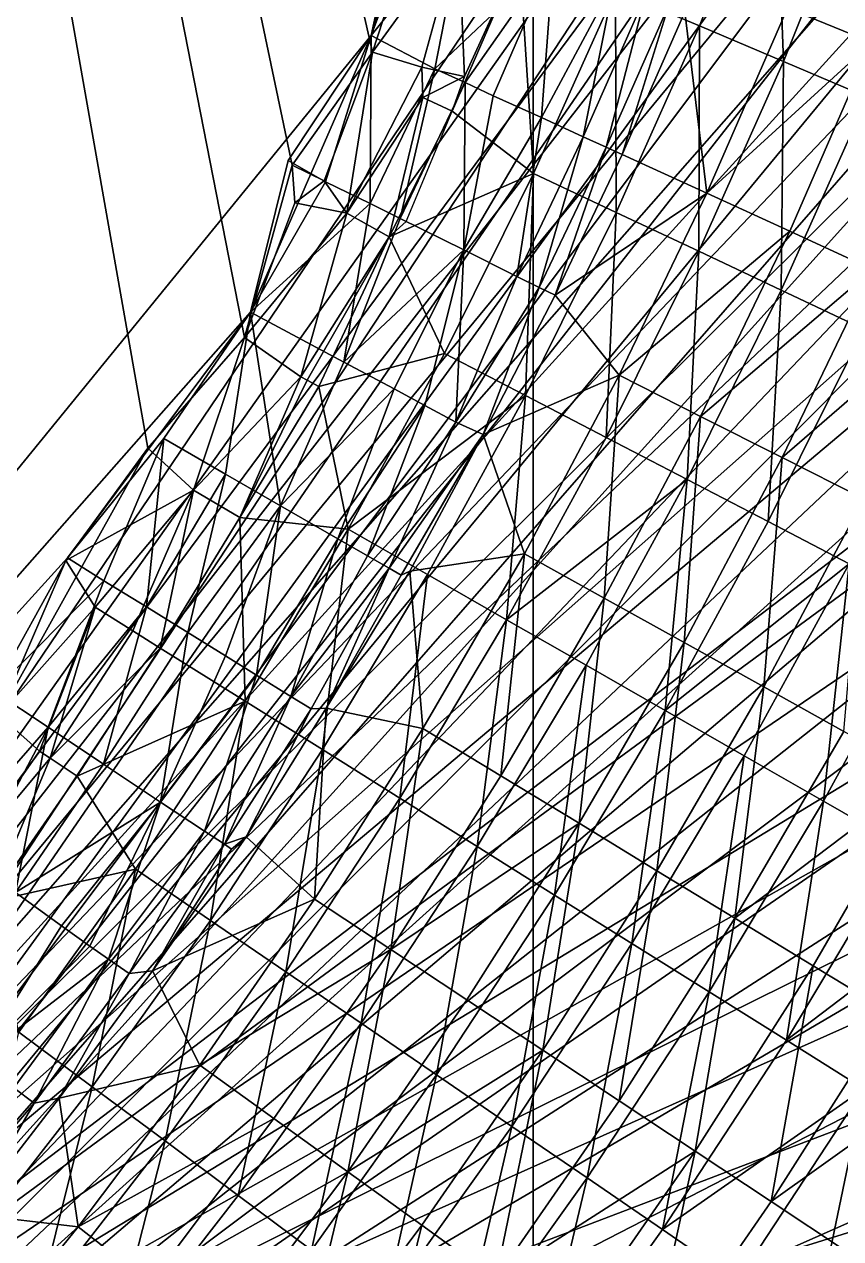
# Model space of a CAD drawing. Header units: metres. Extents: x -30 to 13953, y 0 to 4840.
# Drawn here: x 13249 to 13518.3, y 1364.2 to 1764.8 of the extents above; entities that cross this region are included whole.
import ezdxf

# ---------------------------------------------------------------- set-up
doc = ezdxf.new("R2010")
doc.units = ezdxf.units.M
doc.layers.add('SCOCCA', color=7, linetype='Continuous')

msp = doc.modelspace()

# ---------------------------------------------------------------- linework, layer by layer
at = {"layer": 'SCOCCA'}
for points in [[(13025, 3690, 1250), (13846.4, 2399.1, 1367), (13025, 1150, 1250)], [(12936.4, 3629, 4245), (13289.8, 1625, 4244.6), (13240.7, 1536.9, 4243.3)], [(12936.4, 3629, 4245), (13321.7, 1661.5, 4241.1), (13289.8, 1625, 4244.6)], [(12936.4, 3629, 4245), (13337.4, 1718.4, 4244.9), (13321.7, 1661.5, 4241.1)], [(12936.4, 3629, 4245), (13363.9, 1755.6, 4243.4), (13337.4, 1718.4, 4244.9)], [(12936.4, 3629, 4245), (13381.1, 1808.7, 4244.6), (13363.9, 1755.6, 4243.4)], [(13021.1, 3629, 1305), (13021.1, 1211, 1305), (13838.8, 2419.9, 1421.4)], [(13416.9, 3565, 1395), (40, 1275, 1395), (40, 3565, 1395)], [(13416.9, 3565, 1395), (13416.9, 1275, 1395), (40, 1275, 1395)], [(13416.9, 3565, 1695), (40, 3565, 1695), (40, 1275, 1695)], [(13416.9, 3565, 1695), (40, 1275, 1695), (13416.9, 1275, 1695)], [(13416.9, 3565, 1695), (13416.9, 1275, 1695), (13416.9, 1275, 1395)], [(13416.9, 3565, 1695), (13416.9, 1275, 1395), (13416.9, 3565, 1395)], [(13052.6, 3531.1, 4299.5), (12865.3, 1150, 4299.9), (13490.1, 2594.7, 4300)], [(13490.1, 2594.7, 4300), (12865.3, 1150, 4299.9), (13494.9, 2544.9, 4300)], [(13494.9, 2544.9, 4300), (12865.3, 1150, 4299.9), (13511.4, 2445.2, 4298.6)], [(13511.4, 2445.2, 4298.6), (12865.3, 1150, 4299.9), (13363.5, 1761.1, 4299.5)], [(13511.4, 2445.2, 4298.6), (13363.5, 1761.1, 4299.5), (13514.1, 2385.9, 4298.3)], [(13838.8, 2419.9, 1421.4), (13021.1, 1211, 1305), (13838, 2364.5, 1421.3)], [(13846.4, 2399.1, 1367), (13845, 2343.6, 1366.8), (13025, 1150, 1250)], [(13514.1, 2385.9, 4298.3), (13363.5, 1761.1, 4299.5), (13487.8, 2190.8, 4299.8)], [(13838, 2364.5, 1421.3), (13021.1, 1211, 1305), (13835.6, 2309, 1421)], [(13845, 2343.6, 1366.8), (13847.6, 2281.6, 1367.4), (13025, 1150, 1250)], [(13835.6, 2309, 1421), (13021.1, 1211, 1305), (13834.6, 2254.1, 1421.1)], [(13847.6, 2281.6, 1367.4), (13837.5, 2232.9, 1365.7), (13025, 1150, 1250)], [(13834.6, 2254.1, 1421.1), (13021.1, 1211, 1305), (13832.8, 2194.2, 1421.2)], [(13837.5, 2232.9, 1365.7), (13831.4, 2177.8, 1364.8), (13025, 1150, 1250)], [(13832.8, 2194.2, 1421.2), (13021.1, 1211, 1305), (13830.4, 2131.9, 1422)], [(13487.8, 2190.8, 4299.8), (13363.5, 1761.1, 4299.5), (13475.9, 2146.3, 4300)], [(13831.4, 2177.8, 1364.8), (13832.4, 2127.4, 1365.4), (13025, 1150, 1250)], [(13475.9, 2146.3, 4300), (13363.5, 1761.1, 4299.5), (13459.3, 2044.3, 4299.8)], [(13830.4, 2131.9, 1422), (13021.1, 1211, 1305), (13826.1, 2096.6, 1421.8)], [(13832.4, 2127.4, 1365.4), (13826.7, 2067.2, 1365.1), (13025, 1150, 1250)], [(13826.1, 2096.6, 1421.8), (13021.1, 1211, 1305), (13802.1, 2031, 1416.4)], [(13826.7, 2067.2, 1365.1), (13803.6, 2013.7, 1360.9), (13025, 1150, 1250)], [(13459.3, 2044.3, 4299.8), (13363.5, 1761.1, 4299.5), (13398.4, 1854.5, 4299.9)], [(13802.1, 2031, 1416.4), (13021.1, 1211, 1305), (13795.6, 1981, 1415.9)], [(13803.6, 2013.7, 1360.9), (13795.5, 1960.3, 1359.9), (13025, 1150, 1250)], [(13021.1, 1211, 1305), (13774.9, 1926, 1412.4), (13795.6, 1981, 1415.9)], [(13795.5, 1960.3, 1359.9), (13777.3, 1905.9, 1357.1), (13025, 1150, 1250)], [(13021.1, 1211, 1305), (13770.7, 1875.3, 1412.8), (13774.9, 1926, 1412.4)], [(13025, 1150, 1250), (13777.3, 1905.9, 1357.1), (13771.2, 1853.7, 1356.8)], [(13021.1, 1211, 1305), (13743.7, 1819.5, 1407.9), (13770.7, 1875.3, 1412.8)], [(13025, 1150, 1250), (13771.2, 1853.7, 1356.8), (13744.9, 1799.7, 1352.5)], [(13398.4, 1854.5, 4299.9), (13363.5, 1761.1, 4299.5), (13377.6, 1810.9, 4300)], [(13528.6, 1758.8, 3752.3), (13524.8, 1832.4, 3982.6), (13500.7, 1770.2, 3982.6)], [(13471.7, 1764.3, 3745.6), (13444, 1776, 3975.8), (13496.7, 1826.8, 3745.6)], [(13499.4, 1752.6, 3515.5), (13471.7, 1764.3, 3745.6), (13496.7, 1826.8, 3745.6)], [(13499.4, 1752.6, 3515.5), (13496.7, 1826.8, 3745.6), (13524.8, 1816.2, 3515.5)], [(13021.1, 1211, 1305), (13735.4, 1755.9, 1408.4), (13743.7, 1819.5, 1407.9)], [(13527.1, 1740.8, 3285.4), (13499.4, 1752.6, 3515.5), (13524.8, 1816.2, 3515.5)], [(13394.1, 1799.6, 4297.7), (13377.6, 1810.9, 4300), (13363.5, 1761.1, 4299.5)], [(13392.2, 1794.8, 4239.6), (13363.9, 1755.6, 4243.4), (13381.1, 1808.7, 4244.6)], [(13025, 1150, 1250), (13744.9, 1799.7, 1352.5), (13736.6, 1754.3, 1351.7)], [(13394.1, 1799.6, 4297.7), (13363.5, 1761.1, 4299.5), (13384.4, 1750.2, 4295.3)], [(13394.1, 1799.6, 4297.7), (13384.4, 1750.2, 4295.3), (13423.6, 1787.2, 4285.2)], [(13392.2, 1794.8, 4239.6), (13380.2, 1750.7, 4236.1), (13363.9, 1755.6, 4243.4)], [(13392.2, 1794.8, 4239.6), (13394.2, 1747.6, 4218.6), (13380.2, 1750.7, 4236.1)], [(13392.2, 1794.8, 4239.6), (13412.4, 1787.4, 4216.5), (13394.2, 1747.6, 4218.6)], [(13423.6, 1787.2, 4285.2), (13384.4, 1750.2, 4295.3), (13394.4, 1745.6, 4291)], [(13394.2, 1747.6, 4218.6), (13412.4, 1787.4, 4216.5), (13390.2, 1736.2, 4215)], [(13417, 1715.6, 3975.8), (13390.2, 1736.2, 4215), (13412.4, 1787.4, 4216.5)], [(13423.6, 1787.2, 4285.2), (13394.4, 1745.6, 4291), (13403.7, 1741.3, 4285.5)], [(13423.6, 1787.2, 4285.2), (13403.7, 1741.3, 4285.5), (13419.6, 1734.1, 4271.6)], [(13417, 1715.6, 3975.8), (13412.4, 1787.4, 4216.5), (13444, 1776, 3975.8)], [(13423.6, 1787.2, 4285.2), (13419.6, 1734.1, 4271.6), (13443.6, 1778.8, 4267.8)], [(13443.6, 1778.8, 4267.8), (13419.6, 1734.1, 4271.6), (13433.4, 1727.7, 4253.3)], [(13443.6, 1778.8, 4267.8), (13433.4, 1727.7, 4253.3), (13453.9, 1774.4, 4253.3)], [(13444.2, 1702.8, 3745.6), (13417, 1715.6, 3975.8), (13444, 1776, 3975.8)], [(13444.2, 1702.8, 3745.6), (13444, 1776, 3975.8), (13471.7, 1764.3, 3745.6)], [(13453.9, 1774.4, 4253.3), (13433.4, 1727.7, 4253.3), (13441, 1724.3, 4237)], [(13453.9, 1774.4, 4253.3), (13441, 1724.3, 4237), (13461.6, 1771.2, 4237)], [(13461.6, 1771.2, 4237), (13441, 1724.3, 4237), (13446.2, 1721.9, 4216.3)], [(13461.6, 1771.2, 4237), (13446.2, 1721.9, 4216.3), (13466.9, 1769, 4216.3)], [(13474.1, 1709.1, 3982.6), (13466.9, 1769, 4216.3), (13446.2, 1721.9, 4216.3)], [(13474.1, 1709.1, 3982.6), (13500.7, 1770.2, 3982.6), (13466.9, 1769, 4216.3)], [(13528.6, 1758.8, 3752.3), (13500.7, 1770.2, 3982.6), (13474.1, 1709.1, 3982.6)], [(13471.5, 1690, 3515.5), (13444.2, 1702.8, 3745.6), (13471.7, 1764.3, 3745.6)], [(13471.5, 1690, 3515.5), (13471.7, 1764.3, 3745.6), (13499.4, 1752.6, 3515.5)], [(13363.5, 1761.1, 4299.5), (12865.3, 1150, 4299.9), (13323.6, 1669.9, 4298.6)], [(13363.5, 1761.1, 4299.5), (13323.6, 1669.9, 4298.6), (13336.1, 1719.9, 4300)], [(13363.5, 1761.1, 4299.5), (13336.1, 1719.9, 4300), (13348.4, 1712.9, 4298.9)], [(13363.5, 1761.1, 4299.5), (13348.4, 1712.9, 4298.9), (13363.1, 1705.7, 4295.3)], [(13363.5, 1761.1, 4299.5), (13363.1, 1705.7, 4295.3), (13384.4, 1750.2, 4295.3)], [(13501.5, 1696.6, 3752.3), (13528.6, 1758.8, 3752.3), (13474.1, 1709.1, 3982.6)], [(13528.9, 1684, 3521.9), (13528.6, 1758.8, 3752.3), (13501.5, 1696.6, 3752.3)], [(13021.1, 1211, 1305), (13706.4, 1715, 1402.6), (13735.4, 1755.9, 1408.4)], [(13363.9, 1755.6, 4243.4), (13348, 1713.2, 4242.8), (13337.4, 1718.4, 4244.9)], [(13363.9, 1755.6, 4243.4), (13355.4, 1702.5, 4236.9), (13348, 1713.2, 4242.8)], [(13363.9, 1755.6, 4243.4), (13380.2, 1750.7, 4236.1), (13355.4, 1702.5, 4236.9)], [(13025, 1150, 1250), (13736.6, 1754.3, 1351.7), (13708.7, 1690.4, 1347.6)], [(13380.2, 1750.7, 4236.1), (13380.5, 1740.7, 4232.7), (13355.4, 1702.5, 4236.9)], [(13380.2, 1750.7, 4236.1), (13394.2, 1747.6, 4218.6), (13380.5, 1740.7, 4232.7)], [(13498.7, 1677.2, 3285.4), (13471.5, 1690, 3515.5), (13499.4, 1752.6, 3515.5)], [(13498.7, 1677.2, 3285.4), (13499.4, 1752.6, 3515.5), (13527.1, 1740.8, 3285.4)], [(13384.4, 1750.2, 4295.3), (13363.1, 1705.7, 4295.3), (13373, 1700.8, 4291)], [(13384.4, 1750.2, 4295.3), (13373, 1700.8, 4291), (13394.4, 1745.6, 4291)], [(13394.2, 1747.6, 4218.6), (13390.2, 1736.2, 4215), (13380.5, 1740.7, 4232.7)], [(13394.4, 1745.6, 4291), (13373, 1700.8, 4291), (13394, 1690.4, 4275.1)], [(13394.4, 1745.6, 4291), (13394, 1690.4, 4275.1), (13403.7, 1741.3, 4285.5)], [(13380.5, 1740.7, 4232.7), (13369.4, 1694.7, 4217), (13355.4, 1702.5, 4236.9)], [(13380.5, 1740.7, 4232.7), (13390.2, 1736.2, 4215), (13369.4, 1694.7, 4217)], [(13403.7, 1741.3, 4285.5), (13394, 1690.4, 4275.1), (13419.6, 1734.1, 4271.6)], [(13525.9, 1664.3, 3055.3), (13498.7, 1677.2, 3285.4), (13527.1, 1740.8, 3285.4)], [(13375, 1699.8, 4210.4), (13390.2, 1736.2, 4215), (13369.4, 1694.7, 4217)], [(13417, 1715.6, 3975.8), (13369.4, 1694.7, 4217), (13390.2, 1736.2, 4215)], [(13419.6, 1734.1, 4271.6), (13394, 1690.4, 4275.1), (13411.5, 1681.7, 4253.3)], [(13419.6, 1734.1, 4271.6), (13411.5, 1681.7, 4253.3), (13433.4, 1727.7, 4253.3)], [(13433.4, 1727.7, 4253.3), (13411.5, 1681.7, 4253.3), (13418.9, 1678, 4237)], [(13433.4, 1727.7, 4253.3), (13418.9, 1678, 4237), (13441, 1724.3, 4237)], [(13441, 1724.3, 4237), (13418.9, 1678, 4237), (13424.1, 1675.5, 4216.3)], [(13441, 1724.3, 4237), (13424.1, 1675.5, 4216.3), (13446.2, 1721.9, 4216.3)], [(13348.4, 1712.9, 4298.9), (13336.1, 1719.9, 4300), (13323.6, 1669.9, 4298.6)], [(13474.1, 1709.1, 3982.6), (13446.2, 1721.9, 4216.3), (13424.1, 1675.5, 4216.3)], [(13021.1, 1211, 1305), (13685.5, 1663.5, 1399.6), (13706.4, 1715, 1402.6)], [(13338.3, 1705.9, 4244.2), (13321.7, 1661.5, 4241.1), (13337.4, 1718.4, 4244.9)], [(13337.4, 1718.4, 4244.9), (13348, 1713.2, 4242.8), (13338.3, 1705.9, 4244.2)], [(13387.6, 1656.3, 3975.8), (13369.4, 1694.7, 4217), (13417, 1715.6, 3975.8)], [(13414.3, 1642.4, 3745.6), (13387.6, 1656.3, 3975.8), (13417, 1715.6, 3975.8)], [(13414.3, 1642.4, 3745.6), (13417, 1715.6, 3975.8), (13444.2, 1702.8, 3745.6)], [(13348.4, 1712.9, 4298.9), (13323.6, 1669.9, 4298.6), (13363.1, 1705.7, 4295.3)], [(13348, 1713.2, 4242.8), (13355.4, 1702.5, 4236.9), (13338.3, 1705.9, 4244.2)], [(13445.2, 1649.1, 3982.6), (13474.1, 1709.1, 3982.6), (13424.1, 1675.5, 4216.3)], [(13501.5, 1696.6, 3752.3), (13474.1, 1709.1, 3982.6), (13445.2, 1649.1, 3982.6)], [(13338.3, 1705.9, 4244.2), (13355.4, 1702.5, 4236.9), (13321.7, 1661.5, 4241.1)], [(13363.1, 1705.7, 4295.3), (13323.6, 1669.9, 4298.6), (13354.4, 1653.4, 4288.3)], [(13363.1, 1705.7, 4295.3), (13354.4, 1653.4, 4288.3), (13373, 1700.8, 4291)], [(13441, 1628.5, 3515.5), (13414.3, 1642.4, 3745.6), (13444.2, 1702.8, 3745.6)], [(13441, 1628.5, 3515.5), (13444.2, 1702.8, 3745.6), (13471.5, 1690, 3515.5)], [(13355.4, 1702.5, 4236.9), (13340.3, 1648.6, 4226.4), (13321.7, 1661.5, 4241.1)], [(13355.4, 1702.5, 4236.9), (13369.4, 1694.7, 4217), (13340.3, 1648.6, 4226.4)], [(13373, 1700.8, 4291), (13354.4, 1653.4, 4288.3), (13394, 1690.4, 4275.1)], [(13369.4, 1694.7, 4217), (13342.3, 1647.5, 4222.7), (13340.3, 1648.6, 4226.4)], [(13369.4, 1694.7, 4217), (13346.2, 1645.4, 4211.1), (13342.3, 1647.5, 4222.7)], [(13387.6, 1656.3, 3975.8), (13346.2, 1645.4, 4211.1), (13369.4, 1694.7, 4217)], [(13472.1, 1635.5, 3752.3), (13501.5, 1696.6, 3752.3), (13445.2, 1649.1, 3982.6)], [(13528.9, 1684, 3521.9), (13501.5, 1696.6, 3752.3), (13472.1, 1635.5, 3752.3)], [(13025, 1150, 1250), (13708.7, 1690.4, 1347.6), (13685, 1644.4, 1344)], [(13394, 1690.4, 4275.1), (13354.4, 1653.4, 4288.3), (13371, 1644.6, 4275.4)], [(13394, 1690.4, 4275.1), (13371, 1644.6, 4275.4), (13381.1, 1639.1, 4263.8)], [(13394, 1690.4, 4275.1), (13381.1, 1639.1, 4263.8), (13391.4, 1633.6, 4245.2)], [(13394, 1690.4, 4275.1), (13391.4, 1633.6, 4245.2), (13411.5, 1681.7, 4253.3)], [(13467.7, 1614.7, 3285.4), (13441, 1628.5, 3515.5), (13471.5, 1690, 3515.5)], [(13467.7, 1614.7, 3285.4), (13471.5, 1690, 3515.5), (13498.7, 1677.2, 3285.4)], [(13499, 1621.9, 3521.9), (13528.9, 1684, 3521.9), (13472.1, 1635.5, 3752.3)], [(13556.3, 1671.5, 3291.6), (13528.9, 1684, 3521.9), (13499, 1621.9, 3521.9)], [(13411.5, 1681.7, 4253.3), (13391.4, 1633.6, 4245.2), (13418.9, 1678, 4237)], [(13418.9, 1678, 4237), (13391.4, 1633.6, 4245.2), (13400.4, 1629.5, 4216.3)], [(13418.9, 1678, 4237), (13400.4, 1629.5, 4216.3), (13424.1, 1675.5, 4216.3)], [(13445.2, 1649.1, 3982.6), (13424.1, 1675.5, 4216.3), (13400.4, 1629.5, 4216.3)], [(13494.4, 1600.8, 3055.3), (13467.7, 1614.7, 3285.4), (13498.7, 1677.2, 3285.4)], [(13494.4, 1600.8, 3055.3), (13498.7, 1677.2, 3285.4), (13525.9, 1664.3, 3055.3)], [(13525.9, 1608.3, 3291.6), (13556.3, 1671.5, 3291.6), (13499, 1621.9, 3521.9)], [(13323.6, 1669.9, 4298.6), (12865.3, 1150, 4299.9), (13263.3, 1588.8, 4300)], [(13323.6, 1669.9, 4298.6), (13263.3, 1588.8, 4300), (13295.1, 1628.2, 4299.5)], [(13323.6, 1669.9, 4298.6), (13295.1, 1628.2, 4299.5), (13315.4, 1616.5, 4295.3)], [(13323.6, 1669.9, 4298.6), (13315.4, 1616.5, 4295.3), (13333.6, 1606, 4285.2)], [(13323.6, 1669.9, 4298.6), (13333.6, 1606, 4285.2), (13354.4, 1653.4, 4288.3)], [(13021.1, 1211, 1305), (13668.3, 1604.6, 1397.9), (13685.5, 1663.5, 1399.6)], [(13521.1, 1586.9, 2825.1), (13494.4, 1600.8, 3055.3), (13525.9, 1664.3, 3055.3)], [(13321.7, 1661.5, 4241.1), (13304.8, 1611.2, 4237.6), (13289.8, 1625, 4244.6)], [(13321.7, 1661.5, 4241.1), (13340.3, 1648.6, 4226.4), (13304.8, 1611.2, 4237.6)], [(13355.9, 1598.3, 3975.8), (13346.2, 1645.4, 4211.1), (13387.6, 1656.3, 3975.8)], [(13414.3, 1642.4, 3745.6), (13355.9, 1598.3, 3975.8), (13387.6, 1656.3, 3975.8)], [(13354.4, 1653.4, 4288.3), (13333.6, 1606, 4285.2), (13371, 1644.6, 4275.4)], [(13340.3, 1648.6, 4226.4), (13320.1, 1602.2, 4215), (13304.8, 1611.2, 4237.6)], [(13340.3, 1648.6, 4226.4), (13342.3, 1647.5, 4222.7), (13320.1, 1602.2, 4215)], [(13342.3, 1647.5, 4222.7), (13346.2, 1645.4, 4211.1), (13320.1, 1602.2, 4215)], [(13414, 1590.2, 3982.6), (13445.2, 1649.1, 3982.6), (13400.4, 1629.5, 4216.3)], [(13440.3, 1575.5, 3752.3), (13445.2, 1649.1, 3982.6), (13414, 1590.2, 3982.6)], [(13440.3, 1575.5, 3752.3), (13472.1, 1635.5, 3752.3), (13445.2, 1649.1, 3982.6)], [(13025, 1150, 1250), (13685, 1644.4, 1344), (13672.9, 1597.8, 1342.7)], [(13355.9, 1598.3, 3975.8), (13320.1, 1602.2, 4215), (13346.2, 1645.4, 4211.1)], [(13371, 1644.6, 4275.4), (13333.6, 1606, 4285.2), (13352.5, 1595.1, 4267.8)], [(13371, 1644.6, 4275.4), (13352.5, 1595.1, 4267.8), (13381.1, 1639.1, 4263.8)], [(13381.1, 1639.1, 4263.8), (13352.5, 1595.1, 4267.8), (13362.2, 1589.5, 4253.3)], [(13382, 1583.3, 3745.6), (13355.9, 1598.3, 3975.8), (13414.3, 1642.4, 3745.6)], [(13381.1, 1639.1, 4263.8), (13362.2, 1589.5, 4253.3), (13391.4, 1633.6, 4245.2)], [(13408.1, 1568.4, 3515.5), (13382, 1583.3, 3745.6), (13414.3, 1642.4, 3745.6)], [(13408.1, 1568.4, 3515.5), (13414.3, 1642.4, 3745.6), (13441, 1628.5, 3515.5)], [(13466.7, 1560.9, 3521.9), (13472.1, 1635.5, 3752.3), (13440.3, 1575.5, 3752.3)], [(13466.7, 1560.9, 3521.9), (13499, 1621.9, 3521.9), (13472.1, 1635.5, 3752.3)], [(13391.4, 1633.6, 4245.2), (13362.2, 1589.5, 4253.3), (13369.4, 1585.4, 4237)], [(13391.4, 1633.6, 4245.2), (13369.4, 1585.4, 4237), (13400.4, 1629.5, 4216.3)], [(13295.1, 1628.2, 4299.5), (13263.3, 1588.8, 4300), (13275.3, 1581.3, 4298.9)], [(13295.1, 1628.2, 4299.5), (13275.3, 1581.3, 4298.9), (13289.3, 1572.7, 4295.3)], [(13295.1, 1628.2, 4299.5), (13289.3, 1572.7, 4295.3), (13315.4, 1616.5, 4295.3)], [(13400.4, 1629.5, 4216.3), (13369.4, 1585.4, 4237), (13373.3, 1583.1, 4223)], [(13400.4, 1629.5, 4216.3), (13373.3, 1583.1, 4223), (13376.2, 1584.5, 4213)], [(13414, 1590.2, 3982.6), (13400.4, 1629.5, 4216.3), (13376.2, 1584.5, 4213)], [(13467.7, 1614.7, 3285.4), (13408.1, 1568.4, 3515.5), (13441, 1628.5, 3515.5)], [(13289.8, 1625, 4244.6), (13262.8, 1588, 4245), (13240.7, 1536.9, 4243.3)], [(13289.8, 1625, 4244.6), (13304.8, 1611.2, 4237.6), (13262.8, 1588, 4245)], [(13493, 1546.3, 3291.6), (13499, 1621.9, 3521.9), (13466.7, 1560.9, 3521.9)], [(13493, 1546.3, 3291.6), (13525.9, 1608.3, 3291.6), (13499, 1621.9, 3521.9)], [(13315.4, 1616.5, 4295.3), (13289.3, 1572.7, 4295.3), (13303, 1564.2, 4288.3)], [(13315.4, 1616.5, 4295.3), (13303, 1564.2, 4288.3), (13333.6, 1606, 4285.2)], [(13434.3, 1553.4, 3285.4), (13408.1, 1568.4, 3515.5), (13467.7, 1614.7, 3285.4)], [(13460.4, 1538.5, 3055.3), (13434.3, 1553.4, 3285.4), (13467.7, 1614.7, 3285.4)], [(13460.4, 1538.5, 3055.3), (13467.7, 1614.7, 3285.4), (13494.4, 1600.8, 3055.3)], [(13304.8, 1611.2, 4237.6), (13272.4, 1572.6, 4241.2), (13262.8, 1588, 4245)], [(13304.8, 1611.2, 4237.6), (13284.9, 1564.8, 4232.7), (13272.4, 1572.6, 4241.2)], [(13304.8, 1611.2, 4237.6), (13293.9, 1559.1, 4215), (13284.9, 1564.8, 4232.7)], [(13304.8, 1611.2, 4237.6), (13320.1, 1602.2, 4215), (13293.9, 1559.1, 4215)], [(13519.3, 1531.6, 3061.2), (13525.9, 1608.3, 3291.6), (13493, 1546.3, 3291.6)], [(13021.1, 1211, 1305), (13644.4, 1561.8, 1394.1), (13668.3, 1604.6, 1397.9)], [(13333.6, 1606, 4285.2), (13303, 1564.2, 4288.3), (13315.4, 1556.5, 4279.1)], [(13333.6, 1606, 4285.2), (13315.4, 1556.5, 4279.1), (13325.6, 1550.2, 4267.8)], [(13333.6, 1606, 4285.2), (13325.6, 1550.2, 4267.8), (13352.5, 1595.1, 4267.8)], [(13321.9, 1541.6, 3975.8), (13293.9, 1559.1, 4215), (13320.1, 1602.2, 4215)], [(13321.9, 1541.6, 3975.8), (13320.1, 1602.2, 4215), (13355.9, 1598.3, 3975.8)], [(13521.1, 1586.9, 2825.1), (13460.4, 1538.5, 3055.3), (13494.4, 1600.8, 3055.3)], [(13025, 1150, 1250), (13672.9, 1597.8, 1342.7), (13637.8, 1543.9, 1337.3)], [(13347.4, 1525.6, 3745.6), (13321.9, 1541.6, 3975.8), (13355.9, 1598.3, 3975.8)], [(13352.5, 1595.1, 4267.8), (13325.6, 1550.2, 4267.8), (13337, 1543.1, 4249.4)], [(13352.5, 1595.1, 4267.8), (13337, 1543.1, 4249.4), (13362.2, 1589.5, 4253.3)], [(13347.4, 1525.6, 3745.6), (13355.9, 1598.3, 3975.8), (13382, 1583.3, 3745.6)], [(13263.3, 1588.8, 4300), (12865.3, 1150, 4299.9), (13238.9, 1544.9, 4299.9)], [(13275.3, 1581.3, 4298.9), (13263.3, 1588.8, 4300), (13238.9, 1544.9, 4299.9)], [(13272.4, 1572.6, 4241.2), (13240.7, 1536.9, 4243.3), (13262.8, 1588, 4245)], [(13362.2, 1589.5, 4253.3), (13337, 1543.1, 4249.4), (13369.4, 1585.4, 4237)], [(13380.5, 1532.6, 3982.6), (13414, 1590.2, 3982.6), (13376.2, 1584.5, 4213)], [(13406.2, 1516.9, 3752.3), (13414, 1590.2, 3982.6), (13380.5, 1532.6, 3982.6)], [(13406.2, 1516.9, 3752.3), (13440.3, 1575.5, 3752.3), (13414, 1590.2, 3982.6)], [(13486.5, 1523.5, 2825.1), (13460.4, 1538.5, 3055.3), (13521.1, 1586.9, 2825.1)], [(13512.6, 1508.6, 2595), (13486.5, 1523.5, 2825.1), (13521.1, 1586.9, 2825.1)], [(13512.6, 1508.6, 2595), (13521.1, 1586.9, 2825.1), (13547.8, 1573, 2595)], [(13369.4, 1585.4, 4237), (13337, 1543.1, 4249.4), (13343.7, 1539, 4232.5)], [(13369.4, 1585.4, 4237), (13343.7, 1539, 4232.5), (13348.6, 1539.3, 4216.3)], [(13372.9, 1509.6, 3515.5), (13347.4, 1525.6, 3745.6), (13382, 1583.3, 3745.6)], [(13369.4, 1585.4, 4237), (13348.6, 1539.3, 4216.3), (13373.3, 1583.1, 4223)], [(13373.3, 1583.1, 4223), (13348.6, 1539.3, 4216.3), (13376.2, 1584.5, 4213)], [(13380.5, 1532.6, 3982.6), (13376.2, 1584.5, 4213), (13348.6, 1539.3, 4216.3)], [(13372.9, 1509.6, 3515.5), (13382, 1583.3, 3745.6), (13408.1, 1568.4, 3515.5)], [(13275.3, 1581.3, 4298.9), (13238.9, 1544.9, 4299.9), (13256.9, 1533, 4296.8)], [(13275.3, 1581.3, 4298.9), (13256.9, 1533, 4296.8), (13289.3, 1572.7, 4295.3)], [(13432, 1501.3, 3521.9), (13440.3, 1575.5, 3752.3), (13406.2, 1516.9, 3752.3)], [(13432, 1501.3, 3521.9), (13466.7, 1560.9, 3521.9), (13440.3, 1575.5, 3752.3)], [(13272.4, 1572.6, 4241.2), (13254.1, 1525.1, 4236.2), (13240.7, 1536.9, 4243.3)], [(13272.4, 1572.6, 4241.2), (13257.6, 1522.8, 4232.7), (13254.1, 1525.1, 4236.2)], [(13289.3, 1572.7, 4295.3), (13256.9, 1533, 4296.8), (13275.2, 1520.8, 4288.3)], [(13272.4, 1572.6, 4241.2), (13284.9, 1564.8, 4232.7), (13257.6, 1522.8, 4232.7)], [(13289.3, 1572.7, 4295.3), (13275.2, 1520.8, 4288.3), (13303, 1564.2, 4288.3)], [(13538.7, 1493.6, 2364.9), (13512.6, 1508.6, 2595), (13547.8, 1573, 2595)], [(13398.4, 1493.6, 3285.4), (13372.9, 1509.6, 3515.5), (13408.1, 1568.4, 3515.5)], [(13398.4, 1493.6, 3285.4), (13408.1, 1568.4, 3515.5), (13434.3, 1553.4, 3285.4)], [(13284.9, 1564.8, 4232.7), (13293.9, 1559.1, 4215), (13257.6, 1522.8, 4232.7)], [(13303, 1564.2, 4288.3), (13275.2, 1520.8, 4288.3), (13294, 1508.3, 4271.6)], [(13303, 1564.2, 4288.3), (13294, 1508.3, 4271.6), (13315.4, 1556.5, 4279.1)], [(13021.1, 1211, 1305), (13619.7, 1507, 1391), (13644.4, 1561.8, 1394.1)], [(13293.9, 1559.1, 4215), (13266.5, 1516.8, 4215), (13257.6, 1522.8, 4232.7)], [(13321.9, 1541.6, 3975.8), (13266.5, 1516.8, 4215), (13293.9, 1559.1, 4215)], [(13457.7, 1485.6, 3291.6), (13466.7, 1560.9, 3521.9), (13432, 1501.3, 3521.9)], [(13457.7, 1485.6, 3291.6), (13493, 1546.3, 3291.6), (13466.7, 1560.9, 3521.9)], [(13315.4, 1556.5, 4279.1), (13294, 1508.3, 4271.6), (13325.6, 1550.2, 4267.8)], [(13423.9, 1477.6, 3055.3), (13398.4, 1493.6, 3285.4), (13434.3, 1553.4, 3285.4)], [(13423.9, 1477.6, 3055.3), (13434.3, 1553.4, 3285.4), (13460.4, 1538.5, 3055.3)], [(13325.6, 1550.2, 4267.8), (13294, 1508.3, 4271.6), (13308.5, 1498.7, 4249.4)], [(13325.6, 1550.2, 4267.8), (13308.5, 1498.7, 4249.4), (13337, 1543.1, 4249.4)], [(13025, 1150, 1250), (13637.8, 1543.9, 1337.3), (13612.1, 1494.6, 1333.6)], [(13238.9, 1544.9, 4299.9), (13223.3, 1494.5, 4298.2), (13256.9, 1533, 4296.8)], [(13337, 1543.1, 4249.4), (13308.5, 1498.7, 4249.4), (13315.1, 1494.4, 4232.5)], [(13337, 1543.1, 4249.4), (13315.1, 1494.4, 4232.5), (13343.7, 1539, 4232.5)], [(13483.4, 1470, 3061.2), (13493, 1546.3, 3291.6), (13457.7, 1485.6, 3291.6)], [(13483.4, 1470, 3061.2), (13519.3, 1531.6, 3061.2), (13493, 1546.3, 3291.6)], [(13285.7, 1486.2, 3975.8), (13266.5, 1516.8, 4215), (13321.9, 1541.6, 3975.8)], [(13310.5, 1469.2, 3745.6), (13285.7, 1486.2, 3975.8), (13321.9, 1541.6, 3975.8)], [(13310.5, 1469.2, 3745.6), (13321.9, 1541.6, 3975.8), (13347.4, 1525.6, 3745.6)], [(13343.7, 1539, 4232.5), (13315.1, 1494.4, 4232.5), (13322.2, 1496.8, 4213)], [(13344.8, 1476.3, 3982.6), (13348.6, 1539.3, 4216.3), (13322.2, 1496.8, 4213)], [(13343.7, 1539, 4232.5), (13322.2, 1496.8, 4213), (13348.6, 1539.3, 4216.3)], [(13344.8, 1476.3, 3982.6), (13380.5, 1532.6, 3982.6), (13348.6, 1539.3, 4216.3)], [(13449.4, 1461.6, 2825.1), (13423.9, 1477.6, 3055.3), (13460.4, 1538.5, 3055.3)], [(13449.4, 1461.6, 2825.1), (13460.4, 1538.5, 3055.3), (13486.5, 1523.5, 2825.1)], [(13240.7, 1536.9, 4243.3), (13254.1, 1525.1, 4236.2), (13225.4, 1484.3, 4236.1)], [(13256.9, 1533, 4296.8), (13223.3, 1494.5, 4298.2), (13232.9, 1487.8, 4295.3)], [(13256.9, 1533, 4296.8), (13232.9, 1487.8, 4295.3), (13246.1, 1478.4, 4288.3)], [(13256.9, 1533, 4296.8), (13246.1, 1478.4, 4288.3), (13275.2, 1520.8, 4288.3)], [(13369.9, 1459.7, 3752.3), (13380.5, 1532.6, 3982.6), (13344.8, 1476.3, 3982.6)], [(13369.9, 1459.7, 3752.3), (13406.2, 1516.9, 3752.3), (13380.5, 1532.6, 3982.6)], [(13545.6, 1517, 2830.9), (13519.3, 1531.6, 3061.2), (13483.4, 1470, 3061.2)], [(13254.1, 1525.1, 4236.2), (13257.6, 1522.8, 4232.7), (13225.4, 1484.3, 4236.1)], [(13257.6, 1522.8, 4232.7), (13237.7, 1475.4, 4215), (13225.4, 1484.3, 4236.1)], [(13257.6, 1522.8, 4232.7), (13266.5, 1516.8, 4215), (13237.7, 1475.4, 4215)], [(13335.3, 1452.3, 3515.5), (13310.5, 1469.2, 3745.6), (13347.4, 1525.6, 3745.6)], [(13335.3, 1452.3, 3515.5), (13347.4, 1525.6, 3745.6), (13372.9, 1509.6, 3515.5)], [(13474.9, 1445.7, 2595), (13449.4, 1461.6, 2825.1), (13486.5, 1523.5, 2825.1)], [(13474.9, 1445.7, 2595), (13486.5, 1523.5, 2825.1), (13512.6, 1508.6, 2595)], [(13275.2, 1520.8, 4288.3), (13246.1, 1478.4, 4288.3), (13294, 1508.3, 4271.6)], [(13285.7, 1486.2, 3975.8), (13237.7, 1475.4, 4215), (13266.5, 1516.8, 4215)], [(13432, 1501.3, 3521.9), (13406.2, 1516.9, 3752.3), (13369.9, 1459.7, 3752.3)], [(13509.2, 1454.3, 2830.9), (13545.6, 1517, 2830.9), (13483.4, 1470, 3061.2)], [(13534.9, 1438.7, 2600.5), (13545.6, 1517, 2830.9), (13509.2, 1454.3, 2830.9)], [(13021.1, 1211, 1305), (13587.5, 1464.3, 1385.7), (13619.7, 1507, 1391)], [(13294, 1508.3, 4271.6), (13246.1, 1478.4, 4288.3), (13261.3, 1467.5, 4275.4)], [(13294, 1508.3, 4271.6), (13261.3, 1467.5, 4275.4), (13270.7, 1460.8, 4263.8)], [(13294, 1508.3, 4271.6), (13270.7, 1460.8, 4263.8), (13276.8, 1456.5, 4253.3)], [(13294, 1508.3, 4271.6), (13276.8, 1456.5, 4253.3), (13308.5, 1498.7, 4249.4)], [(13360.2, 1435.3, 3285.4), (13335.3, 1452.3, 3515.5), (13372.9, 1509.6, 3515.5)], [(13360.2, 1435.3, 3285.4), (13372.9, 1509.6, 3515.5), (13398.4, 1493.6, 3285.4)], [(13500.4, 1429.7, 2364.9), (13474.9, 1445.7, 2595), (13512.6, 1508.6, 2595)], [(13500.4, 1429.7, 2364.9), (13512.6, 1508.6, 2595), (13538.7, 1493.6, 2364.9)], [(13308.5, 1498.7, 4249.4), (13276.8, 1456.5, 4253.3), (13283.6, 1451.7, 4237)], [(13308.5, 1498.7, 4249.4), (13283.6, 1451.7, 4237), (13315.1, 1494.4, 4232.5)], [(13395, 1443, 3521.9), (13432, 1501.3, 3521.9), (13369.9, 1459.7, 3752.3)], [(13420.1, 1426.4, 3291.6), (13432, 1501.3, 3521.9), (13395, 1443, 3521.9)], [(13420.1, 1426.4, 3291.6), (13457.7, 1485.6, 3291.6), (13432, 1501.3, 3521.9)], [(13025, 1150, 1250), (13612.1, 1494.6, 1333.6), (13588.1, 1439.6, 1330.5)], [(13315.1, 1494.4, 4232.5), (13283.6, 1451.7, 4237), (13291.3, 1452.6, 4216.3)], [(13317.4, 1492.8, 4223), (13291.3, 1452.6, 4216.3), (13322.2, 1496.8, 4213)], [(13344.8, 1476.3, 3982.6), (13322.2, 1496.8, 4213), (13291.3, 1452.6, 4216.3)], [(13315.1, 1494.4, 4232.5), (13291.3, 1452.6, 4216.3), (13317.4, 1492.8, 4223)], [(13315.1, 1494.4, 4232.5), (13317.4, 1492.8, 4223), (13322.2, 1496.8, 4213)], [(13385, 1418.3, 3055.3), (13360.2, 1435.3, 3285.4), (13398.4, 1493.6, 3285.4)], [(13385, 1418.3, 3055.3), (13398.4, 1493.6, 3285.4), (13423.9, 1477.6, 3055.3)], [(13564.8, 1478.7, 2134.8), (13500.4, 1429.7, 2364.9), (13538.7, 1493.6, 2364.9)], [(13247.2, 1432.4, 3975.8), (13237.7, 1475.4, 4215), (13285.7, 1486.2, 3975.8)], [(13271.4, 1414.4, 3745.6), (13247.2, 1432.4, 3975.8), (13285.7, 1486.2, 3975.8)], [(13271.4, 1414.4, 3745.6), (13285.7, 1486.2, 3975.8), (13310.5, 1469.2, 3745.6)], [(13445.2, 1409.7, 3061.2), (13457.7, 1485.6, 3291.6), (13420.1, 1426.4, 3291.6)], [(13445.2, 1409.7, 3061.2), (13483.4, 1470, 3061.2), (13457.7, 1485.6, 3291.6)], [(13246.1, 1478.4, 4288.3), (13233.5, 1423.2, 4271.6), (13261.3, 1467.5, 4275.4)], [(13525.9, 1413.7, 2134.8), (13500.4, 1429.7, 2364.9), (13564.8, 1478.7, 2134.8)], [(13306.9, 1421.5, 3982.6), (13344.8, 1476.3, 3982.6), (13291.3, 1452.6, 4216.3)], [(13369.9, 1459.7, 3752.3), (13344.8, 1476.3, 3982.6), (13306.9, 1421.5, 3982.6)], [(13409.8, 1401.3, 2825.1), (13385, 1418.3, 3055.3), (13423.9, 1477.6, 3055.3)], [(13409.8, 1401.3, 2825.1), (13423.9, 1477.6, 3055.3), (13449.4, 1461.6, 2825.1)], [(13261.3, 1467.5, 4275.4), (13233.5, 1423.2, 4271.6), (13270.7, 1460.8, 4263.8)], [(13295.5, 1396.5, 3515.5), (13271.4, 1414.4, 3745.6), (13310.5, 1469.2, 3745.6)], [(13295.5, 1396.5, 3515.5), (13310.5, 1469.2, 3745.6), (13335.3, 1452.3, 3515.5)], [(13470.3, 1393.1, 2830.9), (13483.4, 1470, 3061.2), (13445.2, 1409.7, 3061.2)], [(13470.3, 1393.1, 2830.9), (13509.2, 1454.3, 2830.9), (13483.4, 1470, 3061.2)], [(13021.1, 1211, 1305), (13559.5, 1416.3, 1381.7), (13587.5, 1464.3, 1385.7)], [(13270.7, 1460.8, 4263.8), (13233.5, 1423.2, 4271.6), (13276.8, 1456.5, 4253.3)], [(13331.3, 1403.9, 3752.3), (13369.9, 1459.7, 3752.3), (13306.9, 1421.5, 3982.6)], [(13355.7, 1386.3, 3521.9), (13369.9, 1459.7, 3752.3), (13331.3, 1403.9, 3752.3)], [(13355.7, 1386.3, 3521.9), (13395, 1443, 3521.9), (13369.9, 1459.7, 3752.3)], [(13434.7, 1384.3, 2595), (13409.8, 1401.3, 2825.1), (13449.4, 1461.6, 2825.1)], [(13434.7, 1384.3, 2595), (13449.4, 1461.6, 2825.1), (13474.9, 1445.7, 2595)], [(13276.8, 1456.5, 4253.3), (13233.5, 1423.2, 4271.6), (13245.6, 1414, 4253.3)], [(13276.8, 1456.5, 4253.3), (13245.6, 1414, 4253.3), (13252.3, 1409, 4237)], [(13276.8, 1456.5, 4253.3), (13252.3, 1409, 4237), (13283.6, 1451.7, 4237)], [(13495.4, 1376.5, 2600.5), (13509.2, 1454.3, 2830.9), (13470.3, 1393.1, 2830.9)], [(13495.4, 1376.5, 2600.5), (13534.9, 1438.7, 2600.5), (13509.2, 1454.3, 2830.9)], [(13283.6, 1451.7, 4237), (13252.3, 1409, 4237), (13260.6, 1410.6, 4216.3)], [(13306.9, 1421.5, 3982.6), (13291.3, 1452.6, 4216.3), (13260.6, 1410.6, 4216.3)], [(13283.6, 1451.7, 4237), (13260.6, 1410.6, 4216.3), (13291.3, 1452.6, 4216.3)], [(13319.6, 1378.5, 3285.4), (13295.5, 1396.5, 3515.5), (13335.3, 1452.3, 3515.5)], [(13319.6, 1378.5, 3285.4), (13335.3, 1452.3, 3515.5), (13360.2, 1435.3, 3285.4)], [(13420.1, 1426.4, 3291.6), (13395, 1443, 3521.9), (13355.7, 1386.3, 3521.9)], [(13459.5, 1367.3, 2364.9), (13434.7, 1384.3, 2595), (13474.9, 1445.7, 2595)], [(13459.5, 1367.3, 2364.9), (13474.9, 1445.7, 2595), (13500.4, 1429.7, 2364.9)], [(13025, 1150, 1250), (13588.1, 1439.6, 1330.5), (13556.8, 1385.4, 1326.1)], [(13560.6, 1423, 2370.1), (13534.9, 1438.7, 2600.5), (13495.4, 1376.5, 2600.5)], [(13343.8, 1360.5, 3055.3), (13319.6, 1378.5, 3285.4), (13360.2, 1435.3, 3285.4)], [(13343.8, 1360.5, 3055.3), (13360.2, 1435.3, 3285.4), (13385, 1418.3, 3055.3)], [(13230.1, 1361.2, 3745.6), (13247.2, 1432.4, 3975.8), (13271.4, 1414.4, 3745.6)], [(13380.2, 1368.7, 3291.6), (13420.1, 1426.4, 3291.6), (13355.7, 1386.3, 3521.9)], [(13404.6, 1351, 3061.2), (13420.1, 1426.4, 3291.6), (13380.2, 1368.7, 3291.6)], [(13404.6, 1351, 3061.2), (13445.2, 1409.7, 3061.2), (13420.1, 1426.4, 3291.6)], [(13525.9, 1413.7, 2134.8), (13459.5, 1367.3, 2364.9), (13500.4, 1429.7, 2364.9)], [(13520.5, 1359.8, 2370.1), (13560.6, 1423, 2370.1), (13495.4, 1376.5, 2600.5)], [(13266.8, 1368.2, 3982.6), (13306.9, 1421.5, 3982.6), (13260.6, 1410.6, 4216.3)], [(13331.3, 1403.9, 3752.3), (13306.9, 1421.5, 3982.6), (13266.8, 1368.2, 3982.6)], [(13367.9, 1342.6, 2825.1), (13343.8, 1360.5, 3055.3), (13385, 1418.3, 3055.3)], [(13367.9, 1342.6, 2825.1), (13385, 1418.3, 3055.3), (13409.8, 1401.3, 2825.1)], [(13021.1, 1211, 1305), (13530.1, 1369.2, 1377.5), (13559.5, 1416.3, 1381.7)], [(13253.5, 1342.3, 3515.5), (13230.1, 1361.2, 3745.6), (13271.4, 1414.4, 3745.6)], [(13253.5, 1342.3, 3515.5), (13271.4, 1414.4, 3745.6), (13295.5, 1396.5, 3515.5)], [(13245.6, 1414, 4253.3), (13225, 1377.2, 4241.2), (13252.3, 1409, 4237)], [(13266.8, 1368.2, 3982.6), (13260.6, 1410.6, 4216.3), (13231, 1372.4, 4216.3)], [(13252.3, 1409, 4237), (13231, 1372.4, 4216.3), (13260.6, 1410.6, 4216.3)], [(13484.3, 1350.3, 2134.8), (13459.5, 1367.3, 2364.9), (13525.9, 1413.7, 2134.8)], [(13509.2, 1333.3, 1904.7), (13484.3, 1350.3, 2134.8), (13525.9, 1413.7, 2134.8)], [(13509.2, 1333.3, 1904.7), (13525.9, 1413.7, 2134.8), (13551.4, 1397.7, 1904.7)], [(13252.3, 1409, 4237), (13225, 1377.2, 4241.2), (13231, 1372.4, 4216.3)], [(13470.3, 1393.1, 2830.9), (13445.2, 1409.7, 3061.2), (13404.6, 1351, 3061.2)], [(13290.6, 1349.6, 3752.3), (13331.3, 1403.9, 3752.3), (13266.8, 1368.2, 3982.6)], [(13355.7, 1386.3, 3521.9), (13331.3, 1403.9, 3752.3), (13290.6, 1349.6, 3752.3)], [(13392, 1324.6, 2595), (13367.9, 1342.6, 2825.1), (13409.8, 1401.3, 2825.1)], [(13392, 1324.6, 2595), (13409.8, 1401.3, 2825.1), (13434.7, 1384.3, 2595)], [(13276.8, 1323.4, 3285.4), (13253.5, 1342.3, 3515.5), (13295.5, 1396.5, 3515.5)], [(13276.8, 1323.4, 3285.4), (13295.5, 1396.5, 3515.5), (13319.6, 1378.5, 3285.4)], [(13534, 1316.3, 1674.5), (13509.2, 1333.3, 1904.7), (13551.4, 1397.7, 1904.7)], [(13429, 1333.4, 2830.9), (13470.3, 1393.1, 2830.9), (13404.6, 1351, 3061.2)], [(13453.5, 1315.8, 2600.5), (13470.3, 1393.1, 2830.9), (13429, 1333.4, 2830.9)], [(13453.5, 1315.8, 2600.5), (13495.4, 1376.5, 2600.5), (13470.3, 1393.1, 2830.9)], [(13314.3, 1331.1, 3521.9), (13355.7, 1386.3, 3521.9), (13290.6, 1349.6, 3752.3)], [(13338, 1312.5, 3291.6), (13355.7, 1386.3, 3521.9), (13314.3, 1331.1, 3521.9)], [(13338, 1312.5, 3291.6), (13380.2, 1368.7, 3291.6), (13355.7, 1386.3, 3521.9)], [(13025, 1150, 1250), (13556.8, 1385.4, 1326.1), (13526.5, 1351.7, 1321.4)], [(13416.2, 1306.6, 2364.9), (13392, 1324.6, 2595), (13434.7, 1384.3, 2595)], [(13416.2, 1306.6, 2364.9), (13434.7, 1384.3, 2595), (13459.5, 1367.3, 2364.9)], [(13343.8, 1360.5, 3055.3), (13276.8, 1323.4, 3285.4), (13319.6, 1378.5, 3285.4)], [(13520.5, 1359.8, 2370.1), (13495.4, 1376.5, 2600.5), (13453.5, 1315.8, 2600.5)], [(13224.8, 1316.5, 3982.6), (13266.8, 1368.2, 3982.6), (13231, 1372.4, 4216.3)], [(13021.1, 1211, 1305), (13511.3, 1315.8, 1376.8), (13530.1, 1369.2, 1377.5)], [(13290.6, 1349.6, 3752.3), (13266.8, 1368.2, 3982.6), (13224.8, 1316.5, 3982.6)], [(13361.8, 1294, 3061.2), (13380.2, 1368.7, 3291.6), (13338, 1312.5, 3291.6)], [(13361.8, 1294, 3061.2), (13404.6, 1351, 3061.2), (13380.2, 1368.7, 3291.6)], [(13484.3, 1350.3, 2134.8), (13416.2, 1306.6, 2364.9), (13459.5, 1367.3, 2364.9)], [(13527.1, 1343.7, 1378), (13530.1, 1369.2, 1377.5), (13511.3, 1315.8, 1376.8)]]:
    msp.add_3dface(points, dxfattribs=at)

doc.saveas('drawing.dxf')
